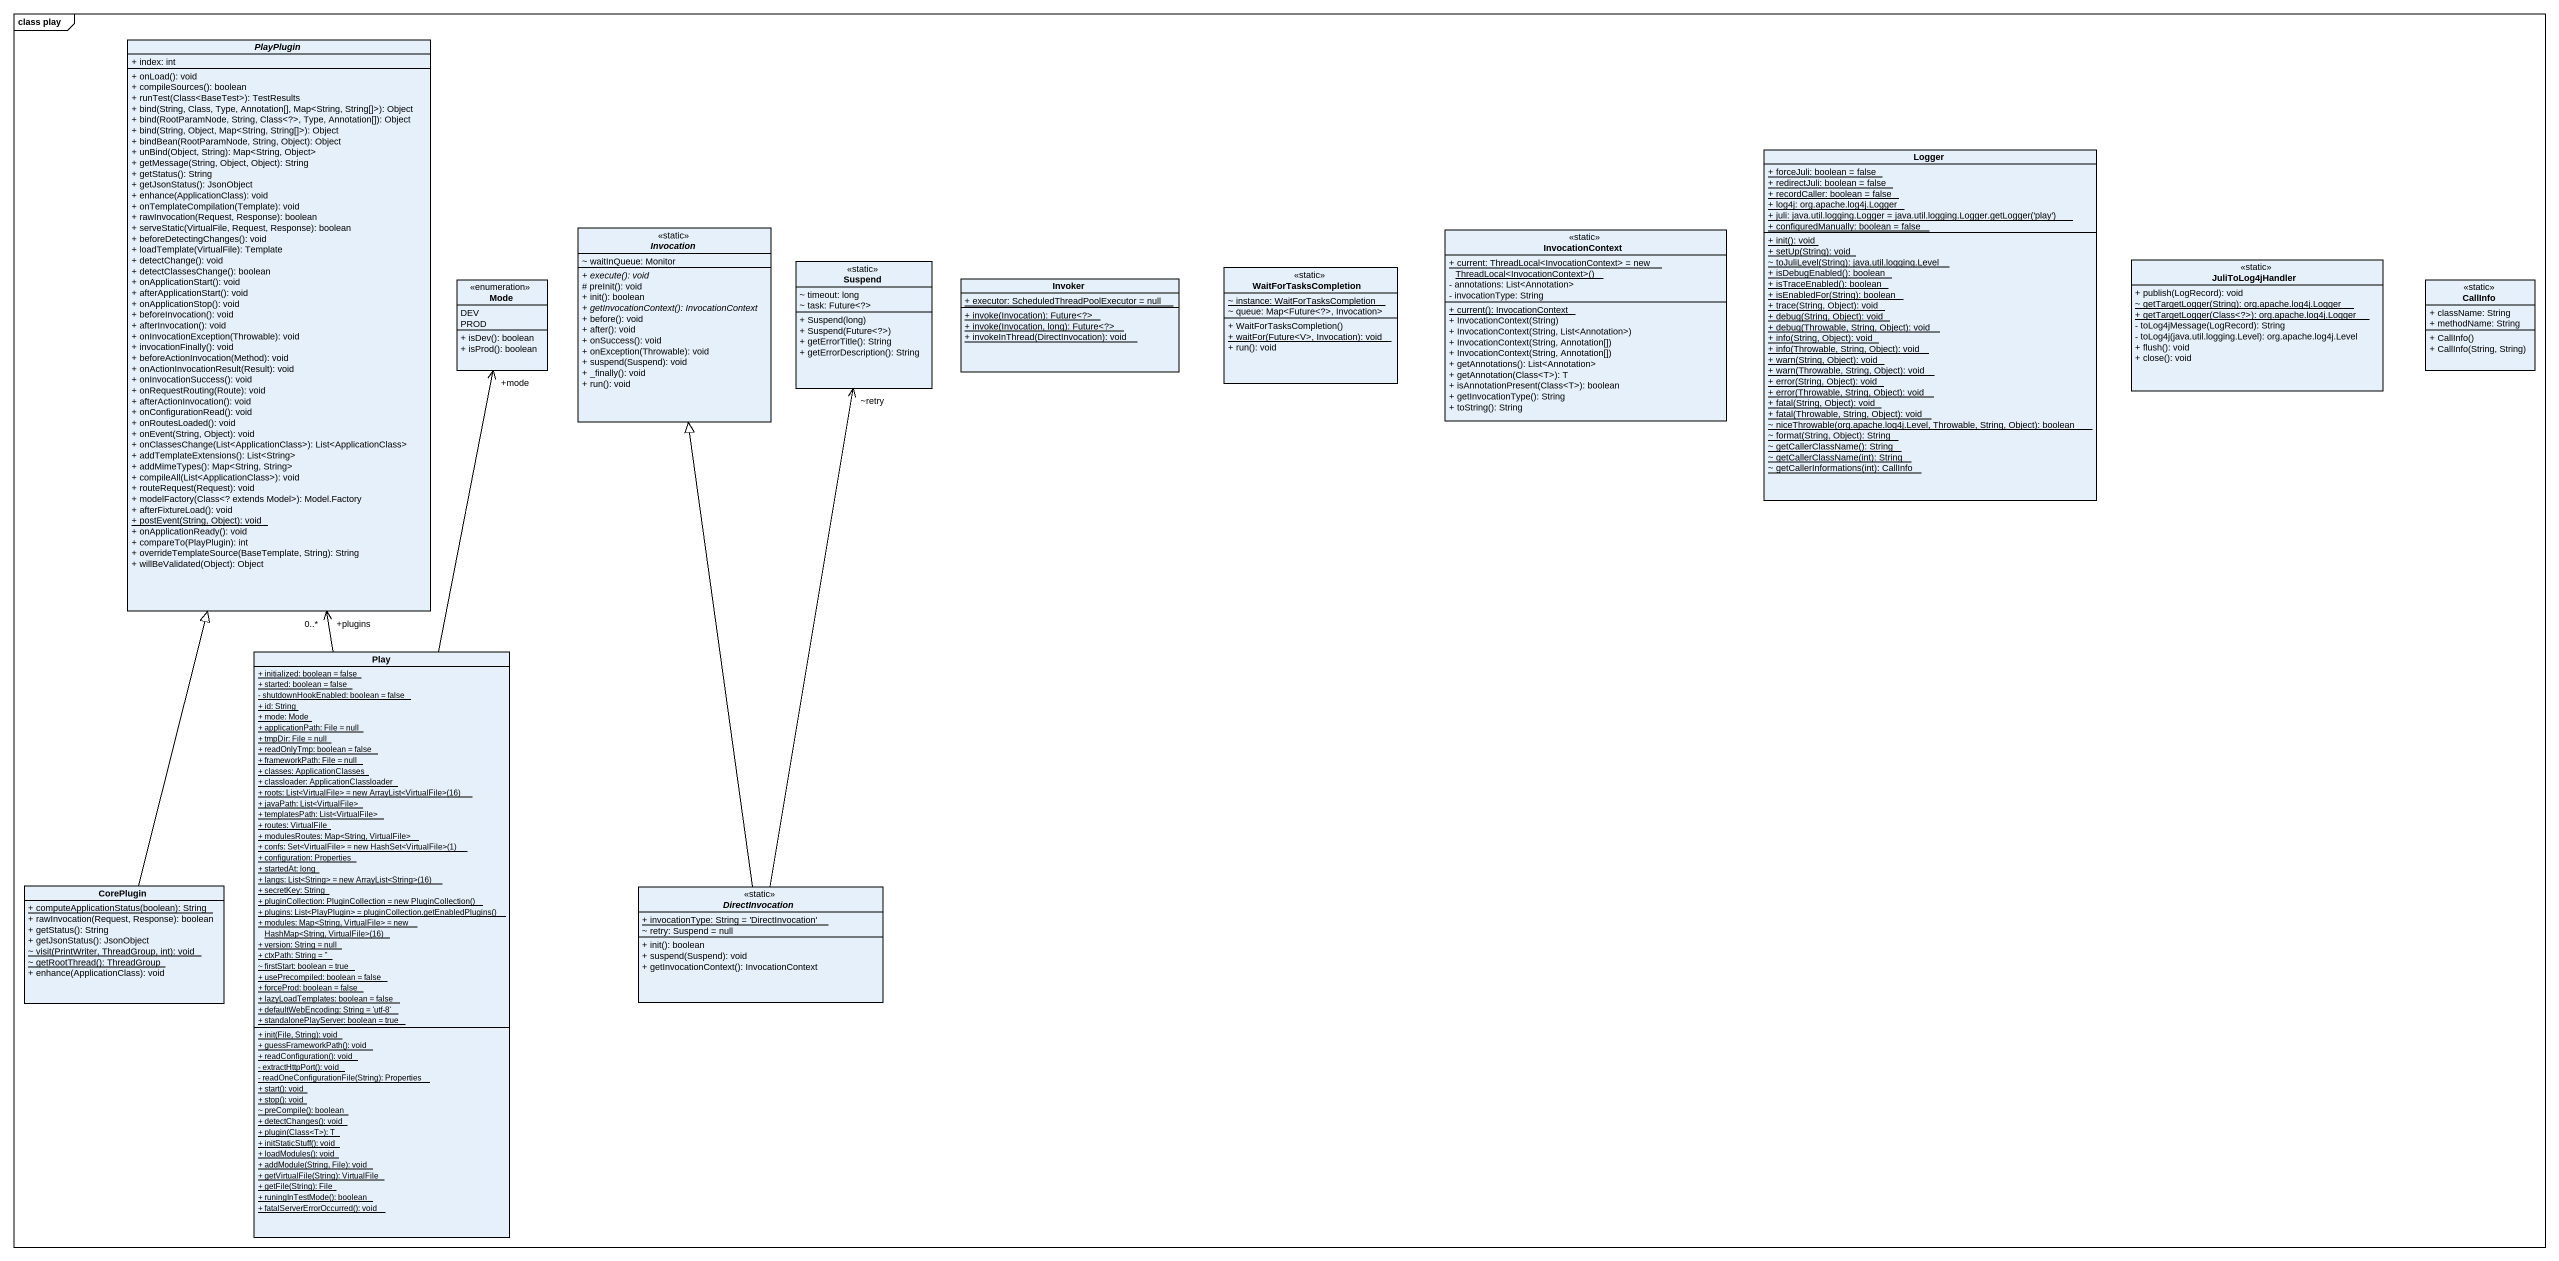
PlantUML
@startuml
mainframe class play
hide circle
hide empty members
skinparam classAttributeIconSize 0
abstract class PlayPlugin {
  + index: int
  + onLoad(): void
  + compileSources(): boolean
  + runTest(Class<BaseTest>): TestResults
  + bind(String, Class, Type, Annotation[], Map<String, String[]>): Object
  + bind(RootParamNode, String, Class<?>, Type, Annotation[]): Object
  + bind(String, Object, Map<String, String[]>): Object
  + bindBean(RootParamNode, String, Object): Object
  + unBind(Object, String): Map<String, Object>
  + getMessage(String, Object, Object): String
  + getStatus(): String
  + getJsonStatus(): JsonObject
  + enhance(ApplicationClass): void
  + onTemplateCompilation(Template): void
  + rawInvocation(Request, Response): boolean
  + serveStatic(VirtualFile, Request, Response): boolean
  + beforeDetectingChanges(): void
  + loadTemplate(VirtualFile): Template
  + detectChange(): void
  + detectClassesChange(): boolean
  + onApplicationStart(): void
  + afterApplicationStart(): void
  + onApplicationStop(): void
  + beforeInvocation(): void
  + afterInvocation(): void
  + onInvocationException(Throwable): void
  + invocationFinally(): void
  + beforeActionInvocation(Method): void
  + onActionInvocationResult(Result): void
  + onInvocationSuccess(): void
  + onRequestRouting(Route): void
  + afterActionInvocation(): void
  + onConfigurationRead(): void
  + onRoutesLoaded(): void
  + onEvent(String, Object): void
  + onClassesChange(List<ApplicationClass>): List<ApplicationClass>
  + addTemplateExtensions(): List<String>
  + addMimeTypes(): Map<String, String>
  + compileAll(List<ApplicationClass>): void
  + routeRequest(Request): void
  + modelFactory(Class<? extends Model>): Model.Factory
  + afterFixtureLoad(): void
  {static} + postEvent(String, Object): void
  + onApplicationReady(): void
  + compareTo(PlayPlugin): int
  + overrideTemplateSource(BaseTemplate, String): String
  + willBeValidated(Object): Object
}
class Logger {
  {static} + forceJuli: boolean = false
  {static} + redirectJuli: boolean = false
  {static} + recordCaller: boolean = false
  {static} + log4j: org.apache.log4j.Logger
  {static} {field} + juli: java.util.logging.Logger = java.util.logging.Logger.getLogger('play')
  {static} + configuredManually: boolean = false
  {static} + init(): void
  {static} + setUp(String): void
  {static} ~ toJuliLevel(String): java.util.logging.Level
  {static} + isDebugEnabled(): boolean
  {static} + isTraceEnabled(): boolean
  {static} + isEnabledFor(String): boolean
  {static} + trace(String, Object): void
  {static} + debug(String, Object): void
  {static} + debug(Throwable, String, Object): void
  {static} + info(String, Object): void
  {static} + info(Throwable, String, Object): void
  {static} + warn(String, Object): void
  {static} + warn(Throwable, String, Object): void
  {static} + error(String, Object): void
  {static} + error(Throwable, String, Object): void
  {static} + fatal(String, Object): void
  {static} + fatal(Throwable, String, Object): void
  {static} ~ niceThrowable(org.apache.log4j.Level, Throwable, String, Object): boolean
  {static} ~ format(String, Object): String
  {static} ~ getCallerClassName(): String
  {static} ~ getCallerClassName(int): String
  {static} ~ getCallerInformations(int): CallInfo
}
abstract class Invocation <<static>> {
  ~ waitInQueue: Monitor
  {abstract} + execute(): void
  # preInit(): void
  + init(): boolean
  {abstract} + getInvocationContext(): InvocationContext
  + before(): void
  + after(): void
  + onSuccess(): void
  + onException(Throwable): void
  + suspend(Suspend): void
  + _finally(): void
  + run(): void
}
class Suspend <<static>> {
  ~ timeout: long
  ~ task: Future<?>
  + Suspend(long)
  + Suspend(Future<?>)
  + getErrorTitle(): String
  + getErrorDescription(): String
}
class InvocationContext <<static>> {
  {static} {field} + current: ThreadLocal<InvocationContext> = new ThreadLocal<InvocationContext>()
  - annotations: List<Annotation>
  - invocationType: String
  {static} + current(): InvocationContext
  + InvocationContext(String)
  + InvocationContext(String, List<Annotation>)
  + InvocationContext(String, Annotation[])
  + InvocationContext(String, Annotation[])
  + getAnnotations(): List<Annotation>
  + getAnnotation(Class<T>): T
  + isAnnotationPresent(Class<T>): boolean
  + getInvocationType(): String
  + toString(): String
}
class JuliToLog4jHandler <<static>> {
  + publish(LogRecord): void
  {static} ~ getTargetLogger(String): org.apache.log4j.Logger
  {static} + getTargetLogger(Class<?>): org.apache.log4j.Logger
  - toLog4jMessage(LogRecord): String
  - toLog4j(java.util.logging.Level): org.apache.log4j.Level
  + flush(): void
  + close(): void
}
enum Mode {
  DEV
  PROD
  + isDev(): boolean
  + isProd(): boolean
}
class Invoker {
  {static} + executor: ScheduledThreadPoolExecutor = null
  {static} + invoke(Invocation): Future<?>
  {static} + invoke(Invocation, long): Future<?>
  {static} + invokeInThread(DirectInvocation): void
}
class WaitForTasksCompletion <<static>> {
  {static} ~ instance: WaitForTasksCompletion
  ~ queue: Map<Future<?>, Invocation>
  + WaitForTasksCompletion()
  {static} + waitFor(Future<V>, Invocation): void
  + run(): void
}
class CallInfo <<static>> {
  + className: String
  + methodName: String
  + CallInfo()
  + CallInfo(String, String)
}
class Play {
  {static} + initialized: boolean = false
  {static} + started: boolean = false
  {static} - shutdownHookEnabled: boolean = false
  {static} + id: String
  {static} + mode: Mode
  {static} + applicationPath: File = null
  {static} + tmpDir: File = null
  {static} + readOnlyTmp: boolean = false
  {static} + frameworkPath: File = null
  {static} + classes: ApplicationClasses
  {static} + classloader: ApplicationClassloader
  {static} {field} + roots: List<VirtualFile> = new ArrayList<VirtualFile>(16)
  {static} + javaPath: List<VirtualFile>
  {static} + templatesPath: List<VirtualFile>
  {static} + routes: VirtualFile
  {static} + modulesRoutes: Map<String, VirtualFile>
  {static} {field} + confs: Set<VirtualFile> = new HashSet<VirtualFile>(1)
  {static} + configuration: Properties
  {static} + startedAt: long
  {static} {field} + langs: List<String> = new ArrayList<String>(16)
  {static} + secretKey: String
  {static} {field} + pluginCollection: PluginCollection = new PluginCollection()
  {static} {field} + plugins: List<PlayPlugin> = pluginCollection.getEnabledPlugins()
  {static} {field} + modules: Map<String, VirtualFile> = new HashMap<String, VirtualFile>(16)
  {static} + version: String = null
  {static} + ctxPath: String = ''
  {static} ~ firstStart: boolean = true
  {static} + usePrecompiled: boolean = false
  {static} + forceProd: boolean = false
  {static} + lazyLoadTemplates: boolean = false
  {static} + defaultWebEncoding: String = 'utf-8'
  {static} + standalonePlayServer: boolean = true
  {static} + init(File, String): void
  {static} + guessFrameworkPath(): void
  {static} + readConfiguration(): void
  {static} - extractHttpPort(): void
  {static} - readOneConfigurationFile(String): Properties
  {static} + start(): void
  {static} + stop(): void
  {static} ~ preCompile(): boolean
  {static} + detectChanges(): void
  {static} + plugin(Class<T>): T
  {static} + initStaticStuff(): void
  {static} + loadModules(): void
  {static} + addModule(String, File): void
  {static} + getVirtualFile(String): VirtualFile
  {static} + getFile(String): File
  {static} + runingInTestMode(): boolean
  {static} + fatalServerErrorOccurred(): void
}
class CorePlugin {
  {static} + computeApplicationStatus(boolean): String
  + rawInvocation(Request, Response): boolean
  + getStatus(): String
  + getJsonStatus(): JsonObject
  {static} ~ visit(PrintWriter, ThreadGroup, int): void
  {static} ~ getRootThread(): ThreadGroup
  + enhance(ApplicationClass): void
}
abstract class DirectInvocation <<static>> {
  {static} + invocationType: String = 'DirectInvocation'
  ~ retry: Suspend = null
  + init(): boolean
  + suspend(Suspend): void
  + getInvocationContext(): InvocationContext
}
Play -up-> "+plugins\n0..*" PlayPlugin
Play -up-> "+mode" Mode
CorePlugin -up-|> PlayPlugin
DirectInvocation -up-|> Invocation
DirectInvocation -up-> "~retry" Suspend
@enduml
